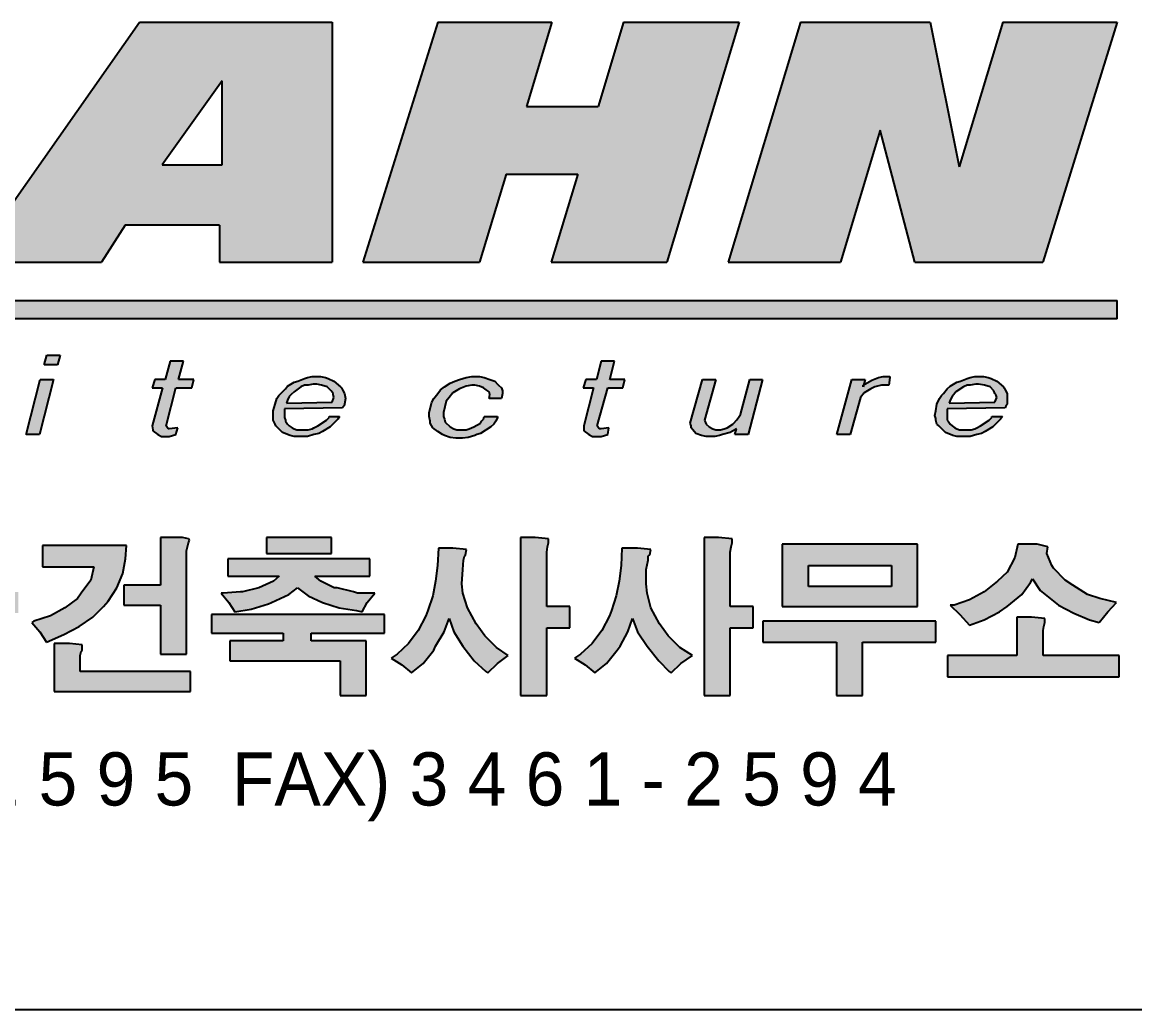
# Model space of a CAD drawing. Header units: millimetres. Extents: x 0 to 841, y 0 to 591.
# Drawn here: x 773.01 to 806.48, y 90.15 to 119.87 of the extents above; entities that cross this region are included whole.
import ezdxf
from ezdxf.enums import TextEntityAlignment as Align

# ---------------------------------------------------------------- set-up
doc = ezdxf.new("R2010")
doc.units = ezdxf.units.MM
doc.header["$LTSCALE"] = 100
doc.header["$MEASUREMENT"] = 0
doc.layers.get('0').update_dxf_attribs({"linetype": 'CONTINUOUS'})
doc.styles.add('돋움', font='Dotum.ttf')

msp = doc.modelspace()

# ---------------------------------------------------------------- hatches: boundary and pattern name
h = msp.add_hatch(color=2)
h.paths.add_polyline_path([(761.292, 117.078), (762.158, 119.874), (758.713, 119.874), (756.416, 112.656), (759.988, 112.656), (760.829, 115.58), (762.066, 112.656), (765.885, 112.656), (764.191, 115.981), (768.21, 119.874), (763.962, 119.874)])
h.paths.add_polyline_path([(766.867, 112.656), (770.397, 112.656), (772.658, 119.874), (769.13, 119.874)])
h.paths.add_polyline_path([(771.465, 112.656), (775.392, 112.656), (776.106, 113.763), (778.943, 113.763), (778.943, 112.656), (782.335, 112.656), (782.335, 119.874), (776.535, 119.874)])
h.paths.add_polyline_path([(779.02, 118.11), (779.02, 115.582), (777.216, 115.582)], flags=16)
h.paths.add_polyline_path([(789.726, 115.304), (788.927, 112.656), (792.401, 112.656), (794.578, 119.874), (791.104, 119.874), (790.341, 117.343), (788.182, 117.343), (788.945, 119.874), (785.508, 119.874), (783.251, 112.656), (786.769, 112.656), (787.567, 115.304)])
h.paths.add_polyline_path([(794.25, 112.656), (797.626, 112.656), (798.822, 116.623), (799.865, 112.656), (803.717, 112.656), (805.951, 119.874), (802.514, 119.874), (801.202, 115.526), (800.326, 119.874), (796.427, 119.874)])
for points in [[(805.951, 110.95), (805.951, 111.5), (751.749, 111.5), (751.749, 110.95)], [(778.17, 109.126), (777.713, 109.126), (777.856, 109.669), (777.455, 109.669), (777.312, 109.126), (776.997, 109.126), (776.912, 108.868), (777.226, 108.868), (776.912, 107.724), (776.94, 107.61), (776.94, 107.581), (777.083, 107.467), (777.198, 107.41), (777.426, 107.41), (777.627, 107.467), (777.684, 107.667), (777.426, 107.638), (777.398, 107.638), (777.341, 107.724), (777.627, 108.868), (778.113, 108.868)], [(790.827, 109.669), (790.426, 109.669), (790.283, 109.126), (789.969, 109.126), (789.883, 108.868), (790.197, 108.868), (789.911, 107.724), (789.911, 107.61), (789.911, 107.581), (790.054, 107.467), (790.169, 107.41), (790.426, 107.41), (790.626, 107.467), (790.655, 107.667), (790.426, 107.638), (790.369, 107.638), (790.312, 107.724), (790.626, 108.868), (791.084, 108.868), (791.141, 109.126), (790.684, 109.126)], [(787.34, 108.954), (787.311, 108.983), (787.225, 109.069), (787.139, 109.097), (787.082, 109.126), (786.911, 109.183), (786.768, 109.212), (786.539, 109.212), (786.367, 109.183), (786.167, 109.126), (786.024, 109.069), (785.881, 109.011), (785.709, 108.897), (785.595, 108.811), (785.509, 108.697), (785.395, 108.554), (785.337, 108.439), (785.252, 108.125), (785.252, 108.01), (785.28, 107.867), (785.28, 107.81), (785.366, 107.667), (785.509, 107.553), (785.652, 107.467), (785.709, 107.438), (785.881, 107.381), (786.053, 107.352), (786.253, 107.352), (786.424, 107.381), (786.625, 107.438), (786.682, 107.467), (786.796, 107.495), (787.111, 107.696), (787.197, 107.781), (787.254, 107.867), (787.311, 107.982), (787.311, 108.01), (786.911, 108.01), (786.882, 107.924), (786.825, 107.867), (786.796, 107.81), (786.596, 107.696), (786.453, 107.638), (786.367, 107.61), (786.081, 107.61), (785.995, 107.638), (785.881, 107.696), (785.738, 107.839), (785.709, 107.924), (785.681, 108.01), (785.681, 108.125), (785.767, 108.468), (785.852, 108.582), (785.967, 108.725), (786.167, 108.84), (786.367, 108.926), (786.539, 108.954), (786.625, 108.954), (786.768, 108.926), (786.882, 108.868), (786.968, 108.811), (787.054, 108.754), (787.082, 108.668), (787.054, 108.554), (787.425, 108.554), (787.454, 108.697), (787.454, 108.783), (787.425, 108.868)], [(798.546, 108.84), (798.66, 108.897), (798.861, 108.954), (799.089, 108.954), (799.118, 109.183), (799.118, 109.212), (798.918, 109.212), (798.775, 109.183), (798.575, 109.097), (798.334, 108.963), (798.317, 108.897), (798.317, 108.954), (798.334, 108.963), (798.374, 109.126), (797.974, 109.126), (797.516, 107.467), (797.917, 107.467), (798.231, 108.582), (798.346, 108.725)], [(795.278, 109.126), (794.906, 109.126), (794.62, 108.067), (794.562, 107.982), (794.505, 107.896), (794.419, 107.81), (794.391, 107.781), (794.219, 107.667), (794.133, 107.638), (794.019, 107.61), (793.876, 107.61), (793.79, 107.638), (793.676, 107.696), (793.59, 107.781), (793.533, 107.896), (793.876, 109.126), (793.476, 109.126), (793.104, 107.81), (793.132, 107.724), (793.132, 107.667), (793.19, 107.61), (793.275, 107.495), (793.447, 107.438), (793.59, 107.41), (793.847, 107.41), (793.99, 107.438), (794.076, 107.467), (794.305, 107.524), (794.448, 107.61), (794.505, 107.638), (794.448, 107.467), (794.849, 107.467)]]:
    msp.add_hatch(color=7).paths.add_polyline_path(points)
h = msp.add_hatch(color=7)
h.paths.add_polyline_path([(774.15, 109.852), (773.749, 109.852), (773.664, 109.566), (774.064, 109.566)])
h.paths.add_polyline_path([(773.95, 109.126), (773.55, 109.126), (773.121, 107.467), (773.521, 107.467)])
h = msp.add_hatch(color=7)
h.paths.add_polyline_path([(782.386, 109.069), (782.215, 109.154), (782.129, 109.183), (781.986, 109.212), (781.729, 109.212), (781.586, 109.183), (781.5, 109.154), (781.3, 109.069), (781.185, 109.04), (780.985, 108.926), (780.928, 108.84), (780.785, 108.697), (780.728, 108.639), (780.67, 108.554), (780.613, 108.382), (780.556, 108.182), (780.556, 108.039), (780.556, 107.953), (780.556, 107.896), (780.613, 107.781), (780.642, 107.724), (780.842, 107.524), (781.071, 107.438), (781.185, 107.41), (781.586, 107.41), (781.786, 107.467), (781.929, 107.495), (782.043, 107.553), (782.272, 107.696), (782.415, 107.839), (782.501, 107.924), (782.558, 108.01), (782.243, 108.01), (782.243, 107.982), (782.158, 107.896), (781.9, 107.724), (781.786, 107.667), (781.729, 107.638), (781.614, 107.61), (781.271, 107.61), (781.185, 107.638), (781.128, 107.667), (781.042, 107.724), (780.985, 107.781), (780.928, 107.867), (780.928, 107.896), (780.899, 107.982), (780.899, 108.067), (780.899, 108.239), (782.644, 108.268), (782.701, 108.353), (782.701, 108.382), (782.73, 108.554), (782.701, 108.697), (782.644, 108.811), (782.615, 108.868), (782.587, 108.897)])
h.paths.add_polyline_path([(781.757, 108.983), (781.872, 108.983), (782.015, 108.954), (782.186, 108.897), (782.301, 108.783), (782.358, 108.697), (782.358, 108.668), (782.386, 108.582), (782.329, 108.439), (780.956, 108.411), (780.985, 108.496), (781.042, 108.611), (781.099, 108.668), (781.185, 108.754), (781.385, 108.897), (781.5, 108.954), (781.614, 108.954)], flags=16)
h = msp.add_hatch(color=7)
h.paths.add_polyline_path([(802.159, 109.154), (802.073, 109.183), (801.93, 109.212), (801.673, 109.212), (801.53, 109.183), (801.444, 109.154), (801.243, 109.069), (801.129, 109.04), (800.929, 108.926), (800.843, 108.84), (800.729, 108.697), (800.671, 108.639), (800.614, 108.554), (800.528, 108.382), (800.5, 108.182), (800.471, 108.039), (800.5, 107.953), (800.5, 107.896), (800.528, 107.781), (800.586, 107.724), (800.786, 107.524), (801.015, 107.438), (801.129, 107.41), (801.53, 107.41), (801.73, 107.467), (801.873, 107.495), (801.987, 107.553), (802.216, 107.696), (802.359, 107.839), (802.445, 107.924), (802.502, 108.01), (802.187, 108.01), (802.187, 107.982), (802.102, 107.896), (801.844, 107.724), (801.73, 107.667), (801.673, 107.638), (801.558, 107.61), (801.215, 107.61), (801.129, 107.638), (801.072, 107.667), (800.986, 107.724), (800.929, 107.781), (800.872, 107.867), (800.843, 107.896), (800.843, 107.982), (800.843, 108.067), (800.843, 108.239), (802.588, 108.268), (802.616, 108.353), (802.645, 108.382), (802.645, 108.554), (802.645, 108.697), (802.588, 108.811), (802.559, 108.868), (802.531, 108.897), (802.33, 109.069)])
h.paths.add_polyline_path([(801.959, 108.954), (802.13, 108.897), (802.245, 108.783), (802.273, 108.697), (802.302, 108.668), (802.33, 108.582), (802.273, 108.439), (800.9, 108.411), (800.929, 108.496), (800.986, 108.611), (801.043, 108.668), (801.1, 108.754), (801.329, 108.897), (801.444, 108.954), (801.53, 108.954), (801.701, 108.983), (801.787, 108.983)], flags=16)
h = msp.add_hatch(color=2)
h.paths.add_polyline_path([(762.432, 103.926), (762.432, 103.287), (764.088, 103.287), (764.03, 102.848), (763.885, 102.409), (763.681, 101.97), (763.536, 101.77), (763.187, 101.411), (762.809, 101.092), (762.373, 100.892), (762.141, 100.812), (762.461, 100.533), (762.751, 100.254), (763.245, 100.533), (763.652, 100.852), (764.001, 101.172), (764.291, 101.491), (764.408, 101.691), (764.611, 102.05), (764.756, 102.449), (764.843, 102.928), (764.931, 103.407), (764.931, 103.926)])
h.paths.add_polyline_path([(766.907, 104.005), (766.907, 104.125), (766.936, 104.205), (766.936, 104.325), (766.587, 104.365), (766.093, 104.365), (766.093, 99.615), (766.907, 99.615)])
h.paths.add_polyline_path([(767.924, 103.487), (767.836, 103.008), (767.836, 102.968), (767.924, 102.489), (768.156, 102.09), (768.185, 102.05), (768.563, 101.81), (769.057, 101.691), (769.289, 101.651), (769.812, 101.73), (770.219, 101.93), (770.336, 102.05), (770.597, 102.409), (770.684, 102.888), (770.684, 102.968), (770.626, 103.447), (770.365, 103.806), (770.336, 103.846), (769.958, 104.125), (769.464, 104.205), (769.289, 104.245), (768.737, 104.165), (768.33, 103.965), (768.185, 103.846)])
h.paths.add_polyline_path([(768.775, 103.439), (769.231, 103.606), (769.289, 103.646), (769.725, 103.447), (769.754, 103.447), (769.905, 102.991), (769.776, 102.459), (769.306, 102.244), (768.807, 102.415), (768.65, 102.888), (768.65, 102.968)], flags=16)
h.paths.add_polyline_path([(771.382, 100.852), (772.195, 100.852), (772.195, 102.09), (772.893, 102.09), (772.893, 102.728), (772.195, 102.728), (772.195, 103.926), (772.195, 104.085), (772.253, 104.165), (772.282, 104.245), (772.224, 104.325), (772.079, 104.365), (771.759, 104.365), (771.382, 104.365)])
h.paths.add_polyline_path([(772.341, 99.735), (772.341, 100.334), (769.115, 100.334), (769.115, 100.892), (769.144, 101.012), (769.144, 101.092), (769.144, 101.212), (768.795, 101.252), (768.33, 101.252), (768.33, 99.735)])
h.paths.add_polyline_path([(775.595, 102.449), (775.857, 102.848), (776.031, 103.287), (776.118, 103.726), (776.147, 104.125), (773.619, 104.125), (773.619, 103.487), (775.159, 103.487), (775.072, 103.087), (774.782, 102.688), (774.665, 102.529), (774.288, 102.249), (773.852, 102.01), (773.358, 101.85), (773.3, 101.81), (773.532, 101.531), (773.735, 101.212), (774.258, 101.451), (774.723, 101.691), (775.13, 101.97), (775.45, 102.289)])
h.paths.add_polyline_path([(777.164, 102.329), (777.164, 100.852), (777.949, 100.852), (777.949, 103.965), (777.978, 104.085), (778.007, 104.205), (778.036, 104.285), (778.007, 104.325), (777.833, 104.365), (777.513, 104.365), (777.164, 104.365), (777.164, 102.928), (776.06, 102.928), (776.06, 102.329)])
h.paths.add_polyline_path([(778.065, 99.735), (778.065, 100.334), (774.752, 100.334), (774.752, 100.812), (774.782, 100.932), (774.811, 100.972), (774.811, 101.132), (774.433, 101.172), (773.968, 101.172), (773.968, 99.735)])
h.paths.add_polyline_path([(781.814, 103.207), (783.47, 103.207), (783.47, 103.726), (779.198, 103.726), (779.198, 103.207), (780.739, 103.207), (780.564, 103.048), (780.128, 102.848), (779.634, 102.728), (779.576, 102.728), (779.053, 102.688), (778.995, 102.688), (779.227, 102.409), (779.402, 102.13), (779.896, 102.209), (780.419, 102.369), (780.506, 102.409), (781.029, 102.648), (781.291, 102.848), (781.61, 102.609), (782.046, 102.409), (782.54, 102.249), (783.063, 102.169), (783.238, 102.13), (783.383, 102.409), (783.615, 102.688), (783.092, 102.688), (782.976, 102.728), (782.482, 102.848), (782.395, 102.848), (781.988, 103.048)])
h.paths.add_polyline_path([(782.308, 103.886), (782.308, 104.365), (780.361, 104.365), (780.361, 103.886)])
h.paths.add_polyline_path([(778.704, 102.05), (778.704, 101.491), (780.855, 101.491), (780.855, 101.252), (779.257, 101.252), (779.257, 100.653), (782.569, 100.653), (782.569, 99.615), (783.354, 99.615), (783.354, 101.252), (781.697, 101.252), (781.697, 101.491), (783.906, 101.491), (783.906, 102.05)])
h.paths.add_polyline_path([(785.853, 101.93), (785.998, 101.531), (786.26, 101.092), (786.608, 100.653), (786.957, 100.334), (787.015, 100.294), (787.306, 100.573), (787.625, 100.812), (787.277, 101.052), (786.928, 101.411), (786.667, 101.77), (786.405, 102.249), (786.26, 102.688), (786.231, 102.968), (786.26, 103.407), (786.289, 103.686), (786.318, 103.806), (786.347, 103.846), (786.376, 104.005), (785.969, 104.045), (785.533, 104.045), (785.504, 103.526), (785.446, 103.048), (785.359, 102.609), (785.214, 102.169), (785.155, 102.01), (784.923, 101.571), (784.632, 101.172), (784.284, 100.852), (784.109, 100.733), (784.429, 100.533), (784.72, 100.294), (785.068, 100.573), (785.388, 100.972), (785.446, 101.092), (785.708, 101.531)])
h.paths.add_polyline_path([(788.788, 102.289), (788.788, 103.926), (788.817, 104.085), (788.846, 104.205), (788.846, 104.325), (788.439, 104.365), (788.003, 104.365), (788.003, 99.615), (788.788, 99.615), (788.788, 101.651), (789.485, 101.651), (789.485, 102.289)])
h.paths.add_polyline_path([(790.154, 101.172), (789.805, 100.852), (789.63, 100.733), (789.95, 100.533), (790.241, 100.294), (790.589, 100.573), (790.909, 100.972), (790.996, 101.092), (791.229, 101.531), (791.374, 101.93), (791.519, 101.531), (791.81, 101.092), (792.159, 100.653), (792.478, 100.334), (792.536, 100.294), (792.827, 100.573), (793.176, 100.812), (792.798, 101.052), (792.449, 101.411), (792.188, 101.77), (791.926, 102.249), (791.81, 102.688), (791.781, 102.968), (791.781, 103.407), (791.839, 103.686), (791.839, 103.806), (791.897, 103.846), (791.926, 104.005), (791.519, 104.045), (791.054, 104.045), (791.025, 103.526), (790.967, 103.048), (790.88, 102.609), (790.735, 102.169), (790.677, 102.01), (790.444, 101.571)])
h.paths.add_polyline_path([(794.309, 101.651), (795.006, 101.651), (795.006, 102.289), (794.309, 102.289), (794.309, 103.926), (794.338, 104.085), (794.367, 104.205), (794.367, 104.325), (793.96, 104.365), (793.524, 104.365), (793.524, 99.615), (794.309, 99.615)])
h.paths.add_polyline_path([(799.946, 102.289), (799.946, 104.165), (795.878, 104.165), (795.878, 102.289)])
h.paths.add_polyline_path([(796.663, 102.888), (796.663, 103.526), (799.162, 103.526), (799.162, 102.888)], flags=16)
h.paths.add_polyline_path([(797.505, 101.212), (797.505, 99.615), (798.29, 99.615), (798.29, 101.212), (800.498, 101.212), (800.498, 101.85), (795.297, 101.85), (795.297, 101.212)])
h.paths.add_polyline_path([(803.404, 103.127), (803.637, 102.768), (804.044, 102.449), (804.189, 102.329), (804.654, 102.09), (805.119, 101.89), (805.409, 101.81), (805.671, 102.13), (805.932, 102.409), (805.438, 102.529), (805.061, 102.648), (804.625, 102.928), (804.392, 103.087), (804.044, 103.447), (803.985, 103.526), (803.84, 103.886), (803.869, 104.085), (803.55, 104.165), (802.968, 104.165), (802.881, 103.766), (802.649, 103.327), (802.358, 103.048), (801.951, 102.728), (801.515, 102.489), (801.051, 102.329), (800.934, 102.329), (801.225, 102.05), (801.515, 101.73), (801.951, 101.89), (802.416, 102.13), (802.649, 102.289), (803.085, 102.648), (803.346, 103.008)])
h.paths.add_polyline_path([(802.939, 100.812), (800.847, 100.812), (800.847, 100.174), (806.02, 100.174), (806.02, 100.812), (803.724, 100.812), (803.724, 101.571), (803.753, 101.691), (803.782, 101.81), (803.782, 101.93), (803.375, 101.97), (802.939, 101.97)])

# ---------------------------------------------------------------- linework, layer by layer
at = {"color": 2}
for p, q in [((771.465, 112.656), (776.535, 119.874)), ((776.535, 119.874), (782.335, 119.874)), ((782.335, 119.874), (782.335, 112.656)), ((785.508, 119.874), (783.251, 112.656)), ((785.508, 119.874), (788.945, 119.874)), ((788.945, 119.874), (788.182, 117.343)), ((791.104, 119.874), (790.341, 117.343)), ((791.104, 119.874), (794.578, 119.874)), ((794.578, 119.874), (792.401, 112.656)), ((796.427, 119.874), (794.25, 112.656)), ((796.427, 119.874), (800.326, 119.874)), ((800.326, 119.874), (801.202, 115.526)), ((802.514, 119.874), (801.202, 115.526)), ((802.514, 119.874), (805.951, 119.874)), ((805.951, 119.874), (803.717, 112.656)), ((779.02, 118.11), (777.216, 115.582)), ((779.02, 115.582), (779.02, 118.11)), ((788.182, 117.343), (790.341, 117.343)), ((798.822, 116.623), (797.626, 112.656)), ((799.865, 112.656), (798.822, 116.623)), ((777.216, 115.582), (779.02, 115.582)), ((787.567, 115.304), (786.769, 112.656)), ((787.567, 115.304), (789.726, 115.304)), ((789.726, 115.304), (788.927, 112.656)), ((776.106, 113.763), (775.392, 112.656)), ((778.943, 113.763), (776.106, 113.763)), ((778.943, 113.763), (778.943, 112.656)), ((771.465, 112.656), (775.392, 112.656)), ((778.943, 112.656), (782.335, 112.656)), ((783.251, 112.656), (786.769, 112.656)), ((788.927, 112.656), (792.401, 112.656)), ((794.25, 112.656), (797.626, 112.656)), ((799.865, 112.656), (803.717, 112.656)), ((776.147, 104.125), (773.619, 104.125)), ((773.619, 104.125), (773.619, 103.487)), ((776.118, 103.726), (776.147, 104.125)), ((777.513, 104.365), (777.164, 104.365)), ((777.164, 104.365), (777.164, 102.928)), ((777.833, 104.365), (777.513, 104.365)), ((778.007, 104.325), (777.833, 104.365)), ((777.978, 104.085), (778.007, 104.205)), ((778.036, 104.285), (778.007, 104.325)), ((778.007, 104.205), (778.036, 104.285)), ((782.308, 104.365), (780.361, 104.365)), ((780.361, 104.365), (780.361, 103.886)), ((782.308, 103.886), (782.308, 104.365)), ((788.439, 104.365), (788.003, 104.365)), ((788.003, 104.365), (788.003, 99.615)), ((788.846, 104.325), (788.439, 104.365)), ((788.817, 104.085), (788.846, 104.205)), ((788.846, 104.205), (788.846, 104.325)), ((793.96, 104.365), (793.524, 104.365)), ((793.524, 104.365), (793.524, 99.615)), ((794.367, 104.325), (793.96, 104.365)), ((794.338, 104.085), (794.367, 104.205)), ((794.367, 104.205), (794.367, 104.325)), ((799.946, 104.165), (795.878, 104.165)), ((795.878, 104.165), (795.878, 102.289)), ((799.946, 102.289), (799.946, 104.165)), ((802.968, 104.165), (802.881, 103.766)), ((803.55, 104.165), (802.968, 104.165)), ((803.869, 104.085), (803.55, 104.165)), ((777.949, 103.965), (777.978, 104.085)), ((777.949, 100.852), (777.949, 103.965)), ((780.361, 103.886), (782.308, 103.886)), ((785.533, 104.045), (785.504, 103.526)), ((785.969, 104.045), (785.533, 104.045)), ((786.376, 104.005), (785.969, 104.045)), ((786.289, 103.686), (786.318, 103.806)), ((786.318, 103.806), (786.347, 103.846)), ((786.347, 103.846), (786.376, 104.005)), ((788.788, 103.926), (788.817, 104.085)), ((788.788, 102.289), (788.788, 103.926)), ((791.054, 104.045), (791.025, 103.526)), ((791.519, 104.045), (791.054, 104.045)), ((791.926, 104.005), (791.519, 104.045)), ((791.839, 103.806), (791.897, 103.846)), ((791.839, 103.686), (791.839, 103.806)), ((791.897, 103.846), (791.926, 104.005)), ((794.309, 103.926), (794.338, 104.085)), ((794.309, 102.289), (794.309, 103.926)), ((803.84, 103.886), (803.869, 104.085)), ((803.985, 103.526), (803.84, 103.886)), ((773.619, 103.487), (775.159, 103.487)), ((775.159, 103.487), (775.072, 103.087)), ((776.031, 103.287), (776.118, 103.726)), ((783.47, 103.726), (779.198, 103.726)), ((779.198, 103.726), (779.198, 103.207)), ((783.47, 103.207), (783.47, 103.726)), ((785.504, 103.526), (785.446, 103.048)), ((786.26, 103.407), (786.289, 103.686)), ((791.025, 103.526), (790.967, 103.048)), ((791.781, 103.407), (791.839, 103.686)), ((796.663, 102.888), (796.663, 103.526)), ((796.663, 103.526), (799.162, 103.526)), ((799.162, 103.526), (799.162, 102.888)), ((802.881, 103.766), (802.649, 103.327)), ((804.044, 103.447), (803.985, 103.526)), ((775.857, 102.848), (776.031, 103.287)), ((779.198, 103.207), (780.739, 103.207)), ((780.739, 103.207), (780.564, 103.048)), ((781.988, 103.048), (781.814, 103.207)), ((781.814, 103.207), (783.47, 103.207)), ((786.231, 102.968), (786.26, 103.407)), ((791.781, 102.968), (791.781, 103.407)), ((802.649, 103.327), (802.358, 103.048)), ((803.346, 103.008), (803.404, 103.127)), ((803.404, 103.127), (803.637, 102.768)), ((804.392, 103.087), (804.044, 103.447)), ((775.072, 103.087), (774.782, 102.688)), ((775.595, 102.449), (775.857, 102.848)), ((777.164, 102.928), (776.06, 102.928)), ((776.06, 102.928), (776.06, 102.329)), ((780.128, 102.848), (779.634, 102.728)), ((780.564, 103.048), (780.128, 102.848)), ((781.029, 102.648), (781.291, 102.848)), ((781.291, 102.848), (781.61, 102.609)), ((782.395, 102.848), (781.988, 103.048)), ((782.482, 102.848), (782.395, 102.848)), ((782.976, 102.728), (782.482, 102.848)), ((785.446, 103.048), (785.359, 102.609)), ((786.26, 102.688), (786.231, 102.968)), ((790.967, 103.048), (790.88, 102.609)), ((791.81, 102.688), (791.781, 102.968)), ((799.162, 102.888), (796.663, 102.888)), ((802.358, 103.048), (801.951, 102.728)), ((803.085, 102.648), (803.346, 103.008)), ((804.625, 102.928), (804.392, 103.087)), ((805.061, 102.648), (804.625, 102.928)), ((774.665, 102.529), (774.288, 102.249)), ((774.782, 102.688), (774.665, 102.529)), ((775.45, 102.289), (775.595, 102.449)), ((778.995, 102.688), (779.227, 102.409)), ((779.053, 102.688), (778.995, 102.688)), ((779.576, 102.728), (779.053, 102.688)), ((779.634, 102.728), (779.576, 102.728)), ((780.506, 102.409), (781.029, 102.648)), ((781.61, 102.609), (782.046, 102.409)), ((783.092, 102.688), (782.976, 102.728)), ((783.615, 102.688), (783.092, 102.688)), ((783.383, 102.409), (783.615, 102.688)), ((785.359, 102.609), (785.214, 102.169)), ((786.405, 102.249), (786.26, 102.688)), ((790.88, 102.609), (790.735, 102.169)), ((791.926, 102.249), (791.81, 102.688)), ((801.515, 102.489), (801.051, 102.329)), ((801.951, 102.728), (801.515, 102.489)), ((802.649, 102.289), (803.085, 102.648)), ((803.637, 102.768), (804.044, 102.449)), ((804.044, 102.449), (804.189, 102.329)), ((805.438, 102.529), (805.061, 102.648)), ((805.932, 102.409), (805.438, 102.529)), ((774.288, 102.249), (773.852, 102.01)), ((775.13, 101.97), (775.45, 102.289)), ((776.06, 102.329), (777.164, 102.329)), ((777.164, 102.329), (777.164, 100.852)), ((779.227, 102.409), (779.402, 102.13)), ((779.402, 102.13), (779.896, 102.209)), ((779.896, 102.209), (780.419, 102.369)), ((780.419, 102.369), (780.506, 102.409)), ((782.046, 102.409), (782.54, 102.249)), ((782.54, 102.249), (783.063, 102.169)), ((783.063, 102.169), (783.238, 102.13)), ((783.238, 102.13), (783.383, 102.409)), ((785.214, 102.169), (785.155, 102.01)), ((786.667, 101.77), (786.405, 102.249)), ((789.485, 102.289), (788.788, 102.289)), ((789.485, 101.651), (789.485, 102.289)), ((790.735, 102.169), (790.677, 102.01)), ((792.188, 101.77), (791.926, 102.249)), ((795.006, 102.289), (794.309, 102.289)), ((795.006, 101.651), (795.006, 102.289)), ((795.878, 102.289), (799.946, 102.289)), ((801.051, 102.329), (800.934, 102.329)), ((800.934, 102.329), (801.225, 102.05)), ((801.951, 101.89), (802.416, 102.13)), ((802.416, 102.13), (802.649, 102.289)), ((804.189, 102.329), (804.654, 102.09)), ((805.409, 101.81), (805.671, 102.13)), ((805.671, 102.13), (805.932, 102.409)), ((773.358, 101.85), (773.3, 101.81)), ((773.3, 101.81), (773.532, 101.531)), ((773.852, 102.01), (773.358, 101.85)), ((774.723, 101.691), (775.13, 101.97)), ((783.906, 102.05), (778.704, 102.05)), ((778.704, 102.05), (778.704, 101.491)), ((783.906, 101.491), (783.906, 102.05)), ((785.155, 102.01), (784.923, 101.571)), ((785.708, 101.531), (785.853, 101.93)), ((785.853, 101.93), (785.998, 101.531)), ((790.677, 102.01), (790.444, 101.571)), ((791.229, 101.531), (791.374, 101.93)), ((791.374, 101.93), (791.519, 101.531)), ((800.498, 101.85), (795.297, 101.85)), ((795.297, 101.85), (795.297, 101.212)), ((800.498, 101.212), (800.498, 101.85)), ((801.225, 102.05), (801.515, 101.73)), ((801.515, 101.73), (801.951, 101.89)), ((803.375, 101.97), (802.939, 101.97)), ((802.939, 101.97), (802.939, 100.812)), ((803.782, 101.93), (803.375, 101.97)), ((803.753, 101.691), (803.782, 101.81)), ((803.782, 101.81), (803.782, 101.93)), ((804.654, 102.09), (805.119, 101.89)), ((805.119, 101.89), (805.409, 101.81)), ((773.532, 101.531), (773.735, 101.212)), ((773.735, 101.212), (774.258, 101.451)), ((774.258, 101.451), (774.723, 101.691)), ((778.704, 101.491), (780.855, 101.491)), ((780.855, 101.491), (780.855, 101.252)), ((781.697, 101.252), (781.697, 101.491)), ((781.697, 101.491), (783.906, 101.491)), ((784.923, 101.571), (784.632, 101.172)), ((785.446, 101.092), (785.708, 101.531)), ((785.998, 101.531), (786.26, 101.092)), ((786.928, 101.411), (786.667, 101.77)), ((788.788, 99.615), (788.788, 101.651)), ((788.788, 101.651), (789.485, 101.651)), ((790.444, 101.571), (790.154, 101.172)), ((790.996, 101.092), (791.229, 101.531)), ((791.519, 101.531), (791.81, 101.092)), ((792.449, 101.411), (792.188, 101.77)), ((794.309, 99.615), (794.309, 101.651)), ((794.309, 101.651), (795.006, 101.651)), ((803.724, 101.571), (803.753, 101.691)), ((803.724, 100.812), (803.724, 101.571)), ((774.433, 101.172), (773.968, 101.172)), ((773.968, 101.172), (773.968, 99.735)), ((774.811, 101.132), (774.433, 101.172)), ((774.811, 100.972), (774.811, 101.132)), ((780.855, 101.252), (779.257, 101.252)), ((779.257, 101.252), (779.257, 100.653)), ((783.354, 101.252), (781.697, 101.252)), ((783.354, 99.615), (783.354, 101.252)), ((784.632, 101.172), (784.284, 100.852)), ((787.277, 101.052), (786.928, 101.411)), ((790.154, 101.172), (789.805, 100.852)), ((792.798, 101.052), (792.449, 101.411)), ((795.297, 101.212), (797.505, 101.212)), ((797.505, 101.212), (797.505, 99.615)), ((798.29, 99.615), (798.29, 101.212)), ((798.29, 101.212), (800.498, 101.212)), ((774.752, 100.812), (774.782, 100.932)), ((774.752, 100.334), (774.752, 100.812)), ((774.782, 100.932), (774.811, 100.972)), ((777.164, 100.852), (777.949, 100.852)), ((784.284, 100.852), (784.109, 100.733)), ((785.068, 100.573), (785.388, 100.972)), ((785.388, 100.972), (785.446, 101.092)), ((786.26, 101.092), (786.608, 100.653)), ((787.625, 100.812), (787.277, 101.052)), ((787.306, 100.573), (787.625, 100.812)), ((789.805, 100.852), (789.63, 100.733)), ((790.589, 100.573), (790.909, 100.972)), ((790.909, 100.972), (790.996, 101.092)), ((791.81, 101.092), (792.159, 100.653)), ((793.176, 100.812), (792.798, 101.052)), ((792.827, 100.573), (793.176, 100.812)), ((802.939, 100.812), (800.847, 100.812)), ((800.847, 100.812), (800.847, 100.174)), ((806.02, 100.812), (803.724, 100.812)), ((806.02, 100.174), (806.02, 100.812)), ((779.257, 100.653), (782.569, 100.653)), ((782.569, 100.653), (782.569, 99.615)), ((784.109, 100.733), (784.429, 100.533)), ((784.429, 100.533), (784.72, 100.294)), ((784.72, 100.294), (785.068, 100.573)), ((786.608, 100.653), (786.957, 100.334)), ((787.015, 100.294), (787.306, 100.573)), ((789.63, 100.733), (789.95, 100.533)), ((789.95, 100.533), (790.241, 100.294)), ((790.241, 100.294), (790.589, 100.573)), ((792.159, 100.653), (792.478, 100.334)), ((792.536, 100.294), (792.827, 100.573)), ((778.065, 100.334), (774.752, 100.334)), ((778.065, 99.735), (778.065, 100.334)), ((786.957, 100.334), (787.015, 100.294)), ((792.478, 100.334), (792.536, 100.294)), ((800.847, 100.174), (806.02, 100.174)), ((773.968, 99.735), (778.065, 99.735)), ((782.569, 99.615), (783.354, 99.615)), ((788.003, 99.615), (788.788, 99.615)), ((793.524, 99.615), (794.309, 99.615)), ((797.505, 99.615), (798.29, 99.615))]:
    msp.add_line(p, q, dxfattribs=at)
at = {"color": 7}
for p, q in [((751.749, 111.5), (805.951, 111.5)), ((805.951, 110.95), (751.749, 110.95)), ((773.664, 109.566), (773.749, 109.852)), ((773.749, 109.852), (774.15, 109.852)), ((774.15, 109.852), (774.064, 109.566)), ((774.064, 109.566), (773.664, 109.566)), ((777.455, 109.669), (777.312, 109.126)), ((777.856, 109.669), (777.455, 109.669)), ((777.713, 109.126), (777.856, 109.669)), ((790.426, 109.669), (790.283, 109.126)), ((790.827, 109.669), (790.426, 109.669)), ((790.684, 109.126), (790.827, 109.669)), ((781.3, 109.069), (781.5, 109.154)), ((781.5, 109.154), (781.586, 109.183)), ((781.586, 109.183), (781.729, 109.212)), ((781.729, 109.212), (781.986, 109.212)), ((781.986, 109.212), (782.129, 109.183)), ((782.129, 109.183), (782.215, 109.154)), ((782.215, 109.154), (782.386, 109.069)), ((786.167, 109.126), (786.367, 109.183)), ((786.367, 109.183), (786.539, 109.212)), ((786.539, 109.212), (786.768, 109.212)), ((786.768, 109.212), (786.911, 109.183)), ((786.911, 109.183), (787.082, 109.126)), ((798.575, 109.097), (798.775, 109.183)), ((798.775, 109.183), (798.918, 109.212)), ((798.918, 109.212), (799.118, 109.212)), ((799.118, 109.183), (799.089, 108.954)), ((799.118, 109.212), (799.118, 109.183)), ((801.243, 109.069), (801.444, 109.154)), ((801.444, 109.154), (801.53, 109.183)), ((801.53, 109.183), (801.673, 109.212)), ((801.673, 109.212), (801.93, 109.212)), ((801.93, 109.212), (802.073, 109.183)), ((802.073, 109.183), (802.159, 109.154)), ((802.159, 109.154), (802.33, 109.069)), ((773.121, 107.467), (773.55, 109.126)), ((773.95, 109.126), (773.521, 107.467)), ((773.55, 109.126), (773.95, 109.126)), ((776.997, 109.126), (776.912, 108.868)), ((776.912, 108.868), (777.226, 108.868)), ((777.226, 108.868), (776.912, 107.724)), ((777.312, 109.126), (776.997, 109.126)), ((777.341, 107.724), (777.627, 108.868)), ((777.627, 108.868), (778.113, 108.868)), ((778.17, 109.126), (777.713, 109.126)), ((778.113, 108.868), (778.17, 109.126)), ((780.785, 108.697), (780.928, 108.84)), ((780.928, 108.84), (780.985, 108.926)), ((780.985, 108.926), (781.185, 109.04)), ((781.185, 109.04), (781.3, 109.069)), ((781.385, 108.897), (781.185, 108.754)), ((781.5, 108.954), (781.385, 108.897)), ((781.614, 108.954), (781.5, 108.954)), ((781.757, 108.983), (781.614, 108.954)), ((781.872, 108.983), (781.757, 108.983)), ((782.015, 108.954), (781.872, 108.983)), ((782.186, 108.897), (782.015, 108.954)), ((782.301, 108.783), (782.186, 108.897)), ((782.386, 109.069), (782.587, 108.897)), ((782.587, 108.897), (782.615, 108.868)), ((782.615, 108.868), (782.644, 108.811)), ((782.644, 108.811), (782.701, 108.697)), ((785.509, 108.697), (785.595, 108.811)), ((785.595, 108.811), (785.709, 108.897)), ((785.709, 108.897), (785.881, 109.011)), ((785.881, 109.011), (786.024, 109.069)), ((786.167, 108.84), (785.967, 108.725)), ((786.024, 109.069), (786.167, 109.126)), ((786.367, 108.926), (786.167, 108.84)), ((786.539, 108.954), (786.367, 108.926)), ((786.625, 108.954), (786.539, 108.954)), ((786.768, 108.926), (786.625, 108.954)), ((786.882, 108.868), (786.768, 108.926)), ((786.968, 108.811), (786.882, 108.868)), ((787.054, 108.754), (786.968, 108.811)), ((787.082, 109.126), (787.139, 109.097)), ((787.139, 109.097), (787.225, 109.069)), ((787.225, 109.069), (787.311, 108.983)), ((787.311, 108.983), (787.34, 108.954)), ((787.34, 108.954), (787.425, 108.868)), ((787.425, 108.868), (787.454, 108.783)), ((789.969, 109.126), (789.883, 108.868)), ((789.883, 108.868), (790.197, 108.868)), ((790.197, 108.868), (789.911, 107.724)), ((790.283, 109.126), (789.969, 109.126)), ((790.312, 107.724), (790.626, 108.868)), ((790.626, 108.868), (791.084, 108.868)), ((791.141, 109.126), (790.684, 109.126)), ((791.084, 108.868), (791.141, 109.126)), ((793.104, 107.81), (793.476, 109.126)), ((793.476, 109.126), (793.876, 109.126)), ((793.876, 109.126), (793.533, 107.896)), ((794.62, 108.067), (794.906, 109.126)), ((795.278, 109.126), (794.849, 107.467)), ((794.906, 109.126), (795.278, 109.126)), ((797.516, 107.467), (797.974, 109.126)), ((797.974, 109.126), (798.374, 109.126)), ((798.374, 109.126), (798.317, 108.897)), ((798.317, 108.954), (798.575, 109.097)), ((798.317, 108.897), (798.317, 108.954)), ((798.546, 108.84), (798.346, 108.725)), ((798.66, 108.897), (798.546, 108.84)), ((798.861, 108.954), (798.66, 108.897)), ((799.089, 108.954), (798.861, 108.954)), ((800.729, 108.697), (800.843, 108.84)), ((800.843, 108.84), (800.929, 108.926)), ((800.929, 108.926), (801.129, 109.04)), ((801.329, 108.897), (801.1, 108.754)), ((801.129, 109.04), (801.243, 109.069)), ((801.444, 108.954), (801.329, 108.897)), ((801.53, 108.954), (801.444, 108.954)), ((801.701, 108.983), (801.53, 108.954)), ((801.787, 108.983), (801.701, 108.983)), ((801.959, 108.954), (801.787, 108.983)), ((802.13, 108.897), (801.959, 108.954)), ((802.245, 108.783), (802.13, 108.897)), ((802.33, 109.069), (802.531, 108.897)), ((802.531, 108.897), (802.559, 108.868)), ((802.559, 108.868), (802.588, 108.811)), ((802.588, 108.811), (802.645, 108.697)), ((780.613, 108.382), (780.67, 108.554)), ((780.67, 108.554), (780.728, 108.639)), ((780.728, 108.639), (780.785, 108.697)), ((780.985, 108.496), (780.956, 108.411)), ((781.042, 108.611), (780.985, 108.496)), ((781.099, 108.668), (781.042, 108.611)), ((781.185, 108.754), (781.099, 108.668)), ((782.358, 108.697), (782.301, 108.783)), ((782.329, 108.439), (782.386, 108.582)), ((782.358, 108.668), (782.358, 108.697)), ((782.386, 108.582), (782.358, 108.668)), ((782.701, 108.697), (782.73, 108.554)), ((782.73, 108.554), (782.701, 108.382)), ((785.337, 108.439), (785.395, 108.554)), ((785.395, 108.554), (785.509, 108.697)), ((785.852, 108.582), (785.767, 108.468)), ((785.967, 108.725), (785.852, 108.582)), ((787.082, 108.668), (787.054, 108.754)), ((787.054, 108.554), (787.082, 108.668)), ((787.425, 108.554), (787.054, 108.554)), ((787.454, 108.697), (787.425, 108.554)), ((787.454, 108.783), (787.454, 108.697)), ((798.231, 108.582), (797.917, 107.467)), ((798.346, 108.725), (798.231, 108.582)), ((800.528, 108.382), (800.614, 108.554)), ((800.614, 108.554), (800.671, 108.639)), ((800.671, 108.639), (800.729, 108.697)), ((800.929, 108.496), (800.9, 108.411)), ((800.986, 108.611), (800.929, 108.496)), ((801.043, 108.668), (800.986, 108.611)), ((801.1, 108.754), (801.043, 108.668)), ((802.273, 108.697), (802.245, 108.783)), ((802.302, 108.668), (802.273, 108.697)), ((802.273, 108.439), (802.33, 108.582)), ((802.33, 108.582), (802.302, 108.668)), ((802.645, 108.697), (802.645, 108.554)), ((802.645, 108.554), (802.645, 108.382)), ((780.556, 108.182), (780.613, 108.382)), ((780.556, 108.039), (780.556, 108.182)), ((782.644, 108.268), (780.899, 108.239)), ((780.899, 108.239), (780.899, 108.067)), ((780.956, 108.411), (782.329, 108.439)), ((782.701, 108.353), (782.644, 108.268)), ((782.701, 108.382), (782.701, 108.353)), ((785.252, 108.125), (785.337, 108.439)), ((785.767, 108.468), (785.681, 108.125)), ((800.471, 108.039), (800.5, 108.182)), ((800.5, 108.182), (800.528, 108.382)), ((802.588, 108.268), (800.843, 108.239)), ((800.843, 108.239), (800.843, 108.067)), ((800.9, 108.411), (802.273, 108.439)), ((802.616, 108.353), (802.588, 108.268)), ((802.645, 108.382), (802.616, 108.353)), ((780.556, 107.953), (780.556, 108.039)), ((780.556, 107.896), (780.556, 107.953)), ((780.613, 107.781), (780.556, 107.896)), ((780.899, 108.067), (780.899, 107.982)), ((780.899, 107.982), (780.928, 107.896)), ((780.928, 107.896), (780.928, 107.867)), ((780.928, 107.867), (780.985, 107.781)), ((781.9, 107.724), (782.158, 107.896)), ((782.158, 107.896), (782.243, 107.982)), ((782.243, 107.982), (782.243, 108.01)), ((782.243, 108.01), (782.558, 108.01)), ((782.415, 107.839), (782.272, 107.696)), ((782.501, 107.924), (782.415, 107.839)), ((782.558, 108.01), (782.501, 107.924)), ((785.252, 108.01), (785.252, 108.125)), ((785.28, 107.867), (785.252, 108.01)), ((785.28, 107.81), (785.28, 107.867)), ((785.366, 107.667), (785.28, 107.81)), ((785.681, 108.125), (785.681, 108.01)), ((785.681, 108.01), (785.709, 107.924)), ((785.709, 107.924), (785.738, 107.839)), ((785.738, 107.839), (785.881, 107.696)), ((786.596, 107.696), (786.796, 107.81)), ((786.796, 107.81), (786.825, 107.867)), ((786.825, 107.867), (786.882, 107.924)), ((786.882, 107.924), (786.911, 108.01)), ((786.911, 108.01), (787.311, 108.01)), ((787.254, 107.867), (787.197, 107.781)), ((787.311, 107.982), (787.254, 107.867)), ((787.311, 108.01), (787.311, 107.982)), ((793.132, 107.724), (793.104, 107.81)), ((793.533, 107.896), (793.59, 107.781)), ((794.391, 107.781), (794.419, 107.81)), ((794.419, 107.81), (794.505, 107.896)), ((794.505, 107.896), (794.562, 107.982)), ((794.562, 107.982), (794.62, 108.067)), ((800.5, 107.953), (800.471, 108.039)), ((800.5, 107.896), (800.5, 107.953)), ((800.528, 107.781), (800.5, 107.896)), ((800.843, 108.067), (800.843, 107.982)), ((800.843, 107.982), (800.843, 107.896)), ((800.843, 107.896), (800.872, 107.867)), ((800.872, 107.867), (800.929, 107.781)), ((801.844, 107.724), (802.102, 107.896)), ((802.102, 107.896), (802.187, 107.982)), ((802.187, 107.982), (802.187, 108.01)), ((802.187, 108.01), (802.502, 108.01)), ((802.359, 107.839), (802.216, 107.696)), ((802.445, 107.924), (802.359, 107.839)), ((802.502, 108.01), (802.445, 107.924)), ((773.521, 107.467), (773.121, 107.467)), ((776.912, 107.724), (776.94, 107.61)), ((776.94, 107.61), (776.94, 107.581)), ((776.94, 107.581), (777.083, 107.467)), ((777.083, 107.467), (777.198, 107.41)), ((777.398, 107.638), (777.341, 107.724)), ((777.426, 107.638), (777.398, 107.638)), ((777.684, 107.667), (777.426, 107.638)), ((777.426, 107.41), (777.627, 107.467)), ((777.627, 107.467), (777.684, 107.667)), ((780.642, 107.724), (780.613, 107.781)), ((780.842, 107.524), (780.642, 107.724)), ((781.071, 107.438), (780.842, 107.524)), ((780.985, 107.781), (781.042, 107.724)), ((781.042, 107.724), (781.128, 107.667)), ((781.128, 107.667), (781.185, 107.638)), ((781.185, 107.638), (781.271, 107.61)), ((781.271, 107.61), (781.614, 107.61)), ((781.786, 107.467), (781.586, 107.41)), ((781.614, 107.61), (781.729, 107.638)), ((781.729, 107.638), (781.786, 107.667)), ((781.786, 107.667), (781.9, 107.724)), ((781.929, 107.495), (781.786, 107.467)), ((782.043, 107.553), (781.929, 107.495)), ((782.272, 107.696), (782.043, 107.553)), ((785.509, 107.553), (785.366, 107.667)), ((785.652, 107.467), (785.509, 107.553)), ((785.709, 107.438), (785.652, 107.467)), ((785.881, 107.696), (785.995, 107.638)), ((785.995, 107.638), (786.081, 107.61)), ((786.081, 107.61), (786.367, 107.61)), ((786.367, 107.61), (786.453, 107.638)), ((786.453, 107.638), (786.596, 107.696)), ((786.682, 107.467), (786.625, 107.438)), ((786.796, 107.495), (786.682, 107.467)), ((787.111, 107.696), (786.796, 107.495)), ((787.197, 107.781), (787.111, 107.696)), ((789.911, 107.724), (789.911, 107.61)), ((789.911, 107.61), (789.911, 107.581)), ((789.911, 107.581), (790.054, 107.467)), ((790.054, 107.467), (790.169, 107.41)), ((790.369, 107.638), (790.312, 107.724)), ((790.426, 107.638), (790.369, 107.638)), ((790.655, 107.667), (790.426, 107.638)), ((790.426, 107.41), (790.626, 107.467)), ((790.626, 107.467), (790.655, 107.667)), ((793.132, 107.667), (793.132, 107.724)), ((793.19, 107.61), (793.132, 107.667)), ((793.275, 107.495), (793.19, 107.61)), ((793.447, 107.438), (793.275, 107.495)), ((793.59, 107.781), (793.676, 107.696)), ((793.676, 107.696), (793.79, 107.638)), ((793.79, 107.638), (793.876, 107.61)), ((793.876, 107.61), (794.019, 107.61)), ((794.076, 107.467), (793.99, 107.438)), ((794.019, 107.61), (794.133, 107.638)), ((794.305, 107.524), (794.076, 107.467)), ((794.133, 107.638), (794.219, 107.667)), ((794.219, 107.667), (794.391, 107.781)), ((794.448, 107.61), (794.305, 107.524)), ((794.448, 107.467), (794.505, 107.638)), ((794.505, 107.638), (794.448, 107.61)), ((794.849, 107.467), (794.448, 107.467)), ((797.917, 107.467), (797.516, 107.467)), ((800.586, 107.724), (800.528, 107.781)), ((800.786, 107.524), (800.586, 107.724)), ((801.015, 107.438), (800.786, 107.524)), ((800.929, 107.781), (800.986, 107.724)), ((800.986, 107.724), (801.072, 107.667)), ((801.072, 107.667), (801.129, 107.638)), ((801.129, 107.638), (801.215, 107.61)), ((801.215, 107.61), (801.558, 107.61)), ((801.73, 107.467), (801.53, 107.41)), ((801.558, 107.61), (801.673, 107.638)), ((801.673, 107.638), (801.73, 107.667)), ((801.73, 107.667), (801.844, 107.724)), ((801.873, 107.495), (801.73, 107.467)), ((801.987, 107.553), (801.873, 107.495)), ((802.216, 107.696), (801.987, 107.553)), ((777.198, 107.41), (777.426, 107.41)), ((781.185, 107.41), (781.071, 107.438)), ((781.586, 107.41), (781.185, 107.41)), ((785.881, 107.381), (785.709, 107.438)), ((786.053, 107.352), (785.881, 107.381)), ((786.253, 107.352), (786.053, 107.352)), ((786.424, 107.381), (786.253, 107.352)), ((786.625, 107.438), (786.424, 107.381)), ((790.169, 107.41), (790.426, 107.41)), ((793.59, 107.41), (793.447, 107.438)), ((793.847, 107.41), (793.59, 107.41)), ((793.99, 107.438), (793.847, 107.41)), ((801.129, 107.41), (801.015, 107.438)), ((801.53, 107.41), (801.129, 107.41))]:
    msp.add_line(p, q, dxfattribs=at)
msp.add_line((805.951, 110.95), (805.951, 111.5))
at = {"color": 2, "linetype": 'Continuous'}
msp.add_line((818.85, 90.153), (738.85, 90.153), dxfattribs=at)

# ---------------------------------------------------------------- texts
at = {"color": 7, "style": '돋움'}
msp.add_text('TEL) 3 4 6 1 - 2 5 9 5  FAX) 3 4 6 1 - 2 5 9 4', height=1.6, dxfattribs=at).set_placement((778.85, 96.902), align=Align.MIDDLE)

doc.saveas('drawing.dxf')
